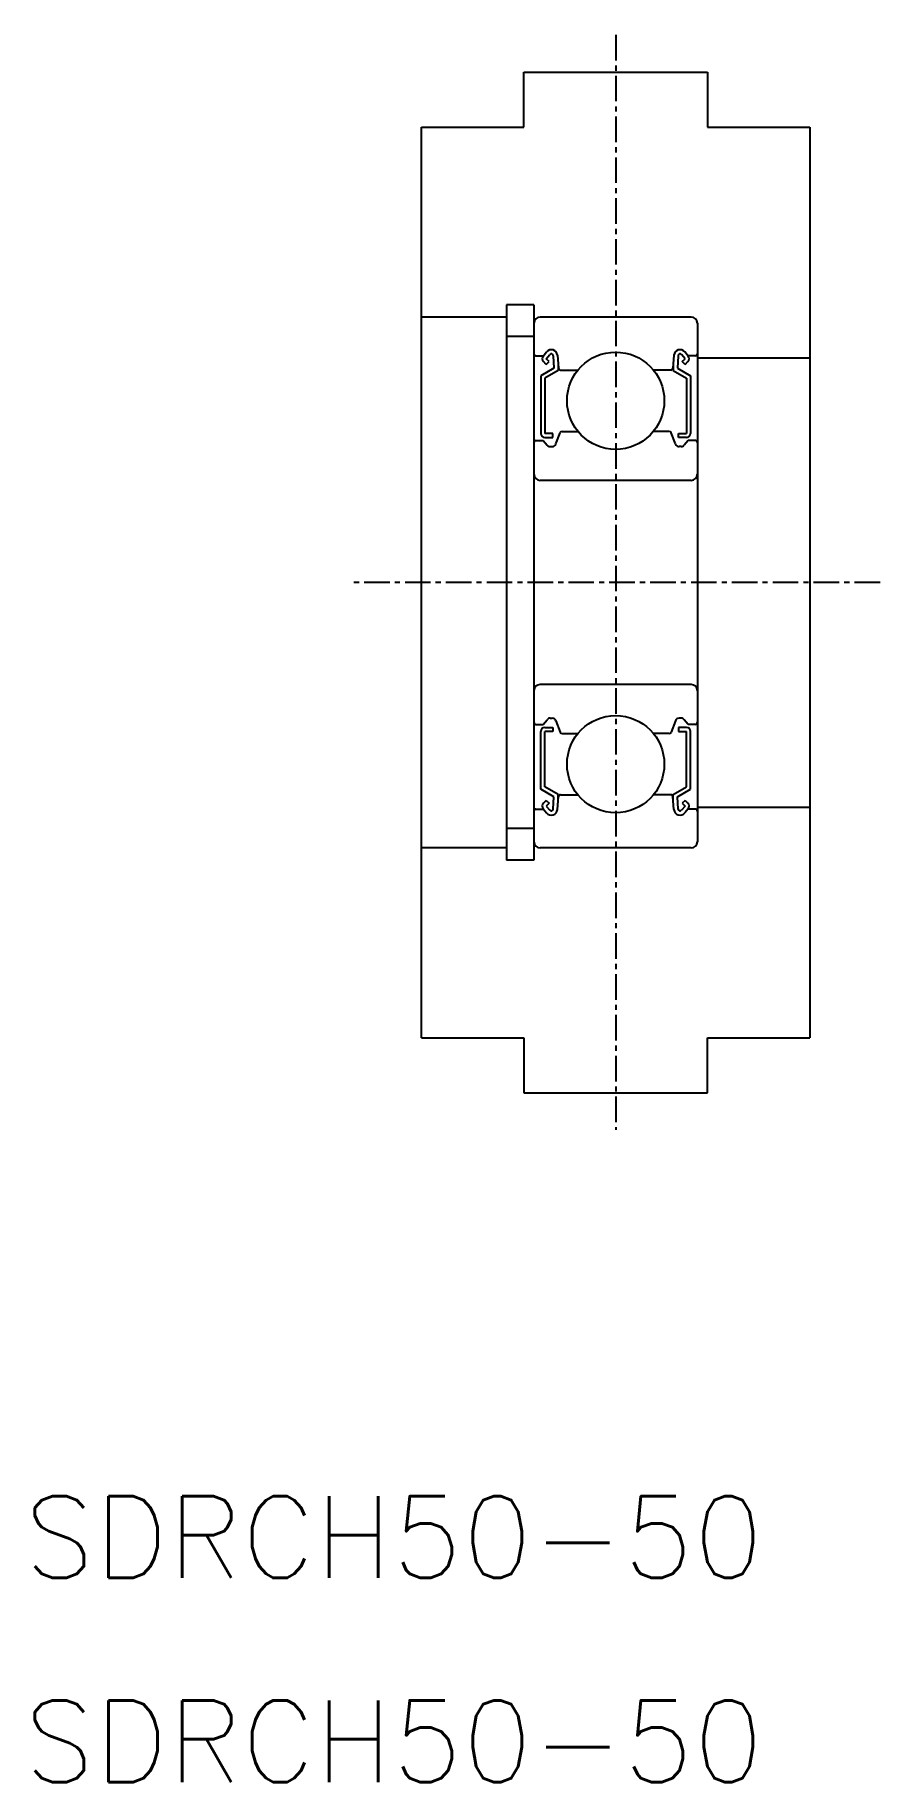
# Model space of a CAD drawing. Extents: x 0.5 to 41.9, y 0 to 85.6.
import ezdxf

# ---------------------------------------------------------------- set-up
doc = ezdxf.new("R2010")
doc.units = 0
doc.linetypes.add('CENTER', pattern=[2, 1.25, -0.25, 0.25, -0.25])
doc.layers.get('0').update_dxf_attribs({"linetype": 'CONTINUOUS'})
doc.layers.add('CENTER', color=1, linetype='CENTER')
doc.styles.get("Standard").update_dxf_attribs({"font": 'txt', "bigfont": 'BIGFONT'})

msp = doc.modelspace()

# ---------------------------------------------------------------- linework, layer by layer
at = {"color": 7, "linetype": 'CONTINUOUS'}
for p, q in [((24.437, 81.054, 28.578), (24.437, 83.754, 28.578)), ((24.437, 83.754, 28.578), (33.437, 83.754, 28.578)), ((33.437, 83.754, 28.578), (33.437, 81.054, 28.578)), ((19.437, 81.054, 28.578), (24.437, 81.054, 28.578)), ((19.437, 36.454, 28.578), (19.437, 81.054, 28.578)), ((33.437, 81.054, 28.578), (38.437, 81.054, 28.578)), ((38.437, 81.054, 28.578), (38.437, 36.454, 28.578)), ((23.587, 72.354), (23.587, 45.154)), ((24.937, 72.354), (23.587, 72.354)), ((24.937, 72.354), (24.937, 45.154)), ((23.587, 71.754), (19.437, 71.754)), ((24.937, 71.454), (24.937, 46.054)), ((32.637, 71.754), (25.237, 71.754)), ((32.937, 71.454), (32.937, 46.054)), ((24.937, 70.804), (23.587, 70.804)), ((25.037, 69.854), (25.397, 69.854)), ((25.385, 69.84), (25.556, 70.045)), ((25.539, 69.429), (25.397, 69.571)), ((25.539, 69.712), (25.709, 69.915)), ((25.68, 69.571), (25.539, 69.712)), ((25.539, 69.429), (25.68, 69.571)), ((25.885, 69.856), (25.918, 69.255)), ((26.085, 69.879), (26.14, 69.246)), ((26.118, 69.5), (26.118, 69.139)), ((31.789, 69.879), (31.734, 69.246)), ((31.756, 69.5), (31.756, 69.139)), ((31.988, 69.856), (31.956, 69.255)), ((32.335, 69.712), (32.165, 69.915)), ((32.194, 69.571), (32.335, 69.712)), ((32.335, 69.429), (32.194, 69.571)), ((32.489, 69.84), (32.318, 70.045)), ((32.335, 69.429), (32.476, 69.571)), ((32.837, 69.854), (32.477, 69.854)), ((32.937, 69.754), (38.437, 69.754)), ((25.918, 69.255), (25.268, 68.879)), ((25.268, 68.879), (25.268, 66.054)), ((26.118, 69.139), (25.468, 68.764)), ((25.468, 68.764), (25.468, 66.054)), ((26.24, 69.154), (27.088, 69.154)), ((31.634, 69.154), (30.786, 69.154)), ((31.756, 69.139), (32.406, 68.764)), ((31.956, 69.255), (32.606, 68.879)), ((32.406, 68.764), (32.406, 66.054)), ((32.606, 68.879), (32.606, 66.054)), ((25.868, 66.054), (25.468, 66.054)), ((25.868, 65.854), (25.868, 66.054)), ((26.016, 65.536), (26.217, 66.089)), ((26.311, 66.154), (27.088, 66.154)), ((31.563, 66.154), (30.786, 66.154)), ((31.858, 65.536), (31.657, 66.089)), ((32.006, 65.854), (32.006, 66.054)), ((32.006, 66.054), (32.406, 66.054)), ((25.037, 65.704), (25.387, 65.704)), ((25.387, 65.704), (25.579, 65.476)), ((25.468, 65.854), (25.868, 65.854)), ((25.732, 65.404), (25.828, 65.404)), ((32.406, 65.854), (32.006, 65.854)), ((32.142, 65.404), (32.046, 65.404)), ((32.487, 65.704), (32.295, 65.476)), ((32.837, 65.704), (32.487, 65.704)), ((32.637, 63.754), (25.237, 63.754)), ((32.637, 53.754), (25.237, 53.754)), ((25.037, 51.804), (25.387, 51.804)), ((25.268, 48.629), (25.268, 51.454)), ((25.387, 51.804), (25.579, 52.033)), ((25.468, 51.654), (25.868, 51.654)), ((25.868, 51.454), (25.468, 51.454)), ((25.468, 48.744), (25.468, 51.454)), ((25.732, 52.104), (25.828, 52.104)), ((25.868, 51.654), (25.868, 51.454)), ((26.016, 51.973), (26.217, 51.42)), ((26.311, 51.354), (27.088, 51.354)), ((31.563, 51.354), (30.786, 51.354)), ((31.858, 51.973), (31.657, 51.42)), ((32.406, 51.654), (32.006, 51.654)), ((32.006, 51.654), (32.006, 51.454)), ((32.006, 51.454), (32.406, 51.454)), ((32.142, 52.104), (32.046, 52.104)), ((32.487, 51.804), (32.295, 52.033)), ((32.406, 48.744), (32.406, 51.454)), ((32.837, 51.804), (32.487, 51.804)), ((32.606, 48.629), (32.606, 51.454)), ((25.918, 48.253), (25.268, 48.629)), ((25.539, 48.079), (25.397, 47.938)), ((26.118, 48.369), (25.468, 48.744)), ((25.539, 48.079), (25.68, 47.937)), ((25.68, 47.937), (25.539, 47.796)), ((25.885, 47.653), (25.918, 48.253)), ((26.085, 47.63), (26.14, 48.263)), ((26.118, 48.008), (26.118, 48.369)), ((26.24, 48.354), (27.088, 48.354)), ((31.634, 48.354), (30.786, 48.354)), ((31.789, 47.63), (31.734, 48.263)), ((31.756, 48.369), (32.406, 48.744)), ((31.756, 48.008), (31.756, 48.369)), ((31.956, 48.253), (32.606, 48.629)), ((31.988, 47.653), (31.956, 48.253)), ((32.335, 48.079), (32.194, 47.937)), ((32.194, 47.937), (32.335, 47.796)), ((32.335, 48.079), (32.476, 47.938)), ((25.037, 47.654), (25.397, 47.654)), ((25.385, 47.668), (25.556, 47.464)), ((25.539, 47.796), (25.709, 47.594)), ((32.335, 47.796), (32.165, 47.594)), ((32.489, 47.668), (32.318, 47.464)), ((32.837, 47.654), (32.477, 47.654)), ((32.937, 47.754, 28.578), (38.437, 47.754, 28.578)), ((24.937, 46.704), (23.587, 46.704)), ((23.587, 45.754), (19.437, 45.754)), ((32.637, 45.754), (25.237, 45.754)), ((24.937, 45.154), (23.587, 45.154)), ((19.437, 36.454, 28.578), (24.437, 36.454, 28.578)), ((24.437, 36.454, 28.578), (24.437, 33.754, 28.578)), ((33.437, 36.454, 28.578), (38.437, 36.454, 28.578)), ((33.437, 33.754, 28.578), (33.437, 36.454, 28.578)), ((24.437, 33.754, 28.578), (33.437, 33.754, 28.578))]:
    msp.add_line(p, q, dxfattribs=at)
for centre in [(28.937, 67.654), (28.937, 49.854)]:
    msp.add_circle(centre, 2.381, dxfattribs=at)
for centre, radius, start, end in [((25.237, 71.454), 0.3, 90, 180), ((32.637, 71.454), 0.3, 0, 90), ((25.037, 69.954), 0.1, 180, 270), ((25.539, 69.712), 0.2, 140.13695, 225.00202), ((25.786, 69.853), 0.3, 4.93539, 140.13695), ((25.786, 69.85), 0.1, 3.10166, 139.95027), ((32.088, 69.853), 0.3, 39.86305, 175.06461), ((32.088, 69.85), 0.1, 40.04973, 176.89834), ((32.335, 69.712), 0.2, 314.99798, 39.86305), ((32.837, 69.954), 0.1, 270, 0), ((26.24, 69.254), 0.1, 184.93539, 270), ((31.634, 69.254), 0.1, 270, 355.06461), ((25.468, 66.054), 0.2, 180, 270), ((26.311, 66.054), 0.1, 90, 159.99156), ((31.563, 66.054), 0.1, 20.00844, 90), ((32.406, 66.054), 0.2, 270, 0), ((25.037, 65.604), 0.1, 90, 180.81025), ((25.732, 65.604), 0.2, 219.97618, 270), ((25.828, 65.604), 0.2, 270, 339.99156), ((32.046, 65.604), 0.2, 200.00844, 270), ((32.142, 65.604), 0.2, 270, 320.02382), ((32.837, 65.604), 0.1, 359.18975, 90), ((25.237, 64.054), 0.3, 180, 270), ((32.637, 64.054), 0.3, 270, 0), ((25.237, 53.454), 0.3, 90, 180), ((32.637, 53.454), 0.3, 0, 90), ((25.037, 51.904), 0.1, 179.18975, 270), ((25.468, 51.454), 0.2, 90, 180), ((25.732, 51.904), 0.2, 90, 140.02382), ((25.828, 51.904), 0.2, 20.00844, 90), ((26.311, 51.454), 0.1, 200.00844, 270), ((31.563, 51.454), 0.1, 270, 339.99156), ((32.046, 51.904), 0.2, 90, 159.99156), ((32.142, 51.904), 0.2, 39.97618, 90), ((32.406, 51.454), 0.2, 0, 90), ((32.837, 51.904), 0.1, 270, 0.81025), ((25.539, 47.797), 0.2, 134.99798, 219.86305), ((26.24, 48.254), 0.1, 90, 175.06461), ((31.634, 48.254), 0.1, 4.93539, 90), ((32.335, 47.797), 0.2, 320.13695, 45.00202), ((25.037, 47.554), 0.1, 90, 180), ((25.786, 47.656), 0.3, 219.86305, 355.06461), ((25.786, 47.658), 0.1, 220.04973, 356.89834), ((32.088, 47.656), 0.3, 184.93539, 320.13695), ((32.088, 47.658), 0.1, 183.10166, 319.95027), ((32.837, 47.554), 0.1, 0, 90), ((25.237, 46.054), 0.3, 180, 270), ((32.637, 46.054), 0.3, 270, 0)]:
    msp.add_arc(centre, radius, start, end, dxfattribs=at)
at = {"layer": 'CENTER', "color": 1, "linetype": 'CENTER'}
for p, q in [((28.937, 85.569), (28.937, 31.94)), ((41.876, 58.754, 28.578), (15.998, 58.754, 28.578))]:
    msp.add_line(p, q, dxfattribs=at)

# ---------------------------------------------------------------- texts
at = {"color": 7, "linetype": 'CONTINUOUS'}
for p in [(0, 10), (0, 0)]:
    msp.add_text('SDRCH50-50', height=4, dxfattribs=at).set_placement(p)

doc.saveas('drawing.dxf')
